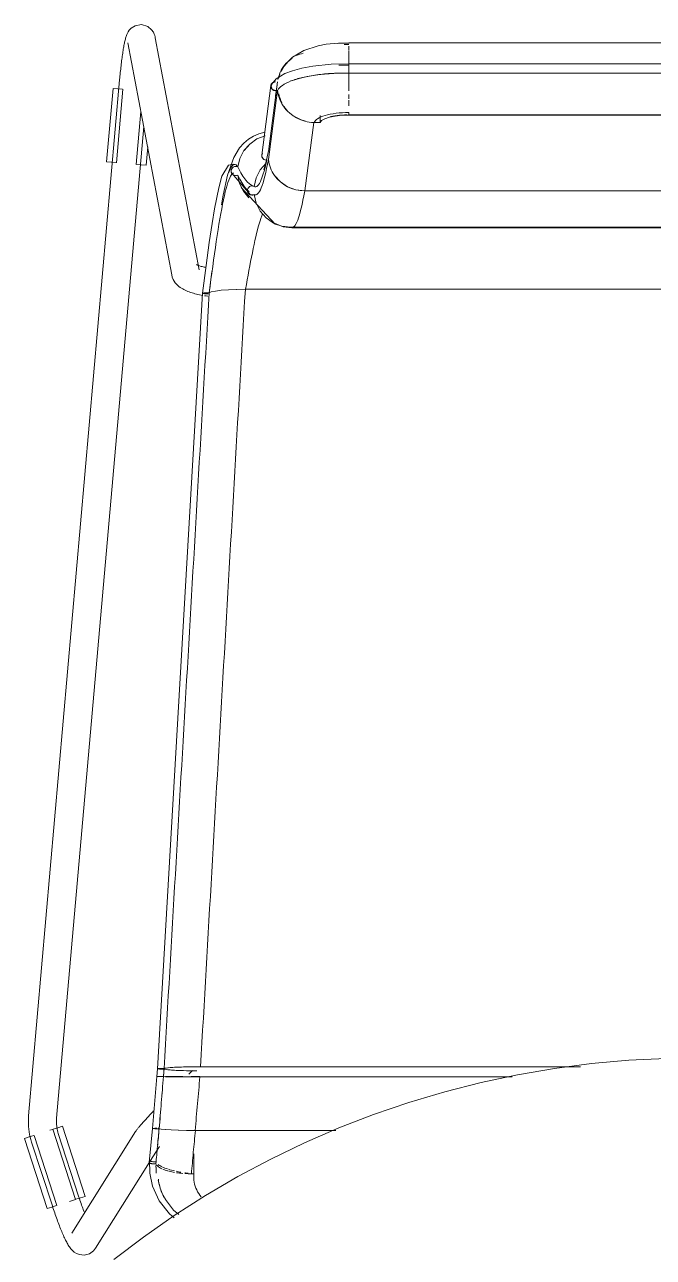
# Model space of a CAD drawing. Header units: millimetres. Extents: x 155927 to 317870, y -36033 to 97293.
# Drawn here: x 158894 to 159163, y 31523 to 32050 of the extents above; entities that cross this region are included whole.
import ezdxf

# ---------------------------------------------------------------- set-up
doc = ezdxf.new("R2010")
doc.units = ezdxf.units.MM
doc.header["$MEASUREMENT"] = 0
doc.layers.add('I-FURN', color=8, linetype='CONTINUOUS', lineweight=9)

msp = doc.modelspace()

# ---------------------------------------------------------------- linework, layer by layer
at = {"layer": 'I-FURN'}
for p, q in [((158943.94, 32050.32), (158941.18, 32049.84)), ((158946.69, 32049.49), (158943.94, 32050.32)), ((158937.24, 32044.92), (158937.12, 32044.53)), ((158937.36, 32045.32), (158937.24, 32044.92)), ((158937.5, 32045.72), (158937.36, 32045.32)), ((158937.67, 32046.15), (158937.5, 32045.72)), ((158937.89, 32046.62), (158937.67, 32046.15)), ((158938.19, 32047.18), (158937.89, 32046.62)), ((158938.67, 32047.89), (158938.19, 32047.18)), ((158939.53, 32048.8), (158938.67, 32047.89)), ((158941.18, 32049.84), (158939.53, 32048.8)), ((158946.69, 32049.49), (158948.27, 32048.16)), ((158948.27, 32048.16), (158949.02, 32047.08)), ((158949.02, 32047.08), (158949.39, 32046.28)), ((158949.39, 32046.28), (158949.6, 32045.66)), ((158949.6, 32045.66), (158949.74, 32045.14)), ((158949.74, 32045.14), (158949.83, 32044.73)), ((158936.14, 32039.81), (158936.05, 32039.24)), ((158936.24, 32040.36), (158936.14, 32039.81)), ((158936.33, 32040.89), (158936.24, 32040.36)), ((158936.42, 32041.41), (158936.33, 32040.89)), ((158936.52, 32041.9), (158936.42, 32041.41)), ((158936.62, 32042.38), (158936.52, 32041.9)), ((158936.71, 32042.84), (158936.62, 32042.38)), ((158936.81, 32043.28), (158936.71, 32042.84)), ((158936.91, 32043.71), (158936.81, 32043.28)), ((158937.01, 32044.12), (158936.91, 32043.71)), ((158937.12, 32044.53), (158937.01, 32044.12)), ((158938.04, 32042.49), (158956.85, 31943.2)), ((158968.64, 31945.44), (158949.83, 32044.73)), ((159013.36, 32039.27), (159019.51, 32041.29)), ((159019.51, 32041.29), (159023.01, 32041.94)), ((159023.01, 32041.94), (159028.22, 32042.46)), ((159028.22, 32042.46), (159032.73, 32042.54)), ((159032.73, 32042.54), (159032.73, 32042.37)), ((159327.59, 32042.54), (159032.73, 32042.54)), ((159032.73, 32042.24), (159032.73, 32042.52)), ((159032.73, 32039.3), (159032.73, 32041.05)), ((158935.42, 32034.81), (158935.34, 32034.12)), ((158935.51, 32035.48), (158935.42, 32034.81)), ((158935.6, 32036.15), (158935.51, 32035.48)), ((158935.69, 32036.8), (158935.6, 32036.15)), ((158935.78, 32037.43), (158935.69, 32036.8)), ((158935.87, 32038.05), (158935.78, 32037.43)), ((158935.96, 32038.65), (158935.87, 32038.05)), ((158936.05, 32039.24), (158935.96, 32038.65)), ((159005, 32032.49), (159006.67, 32034.56)), ((159006.67, 32034.56), (159008.64, 32036.4)), ((159008.64, 32036.4), (159013.36, 32039.27)), ((159032.73, 32036.44), (159032.73, 32039.02)), ((159032.73, 32036.29), (159032.73, 32033.26)), ((159032.73, 32033.26), (159032.73, 32036.27)), ((158934.78, 32029.05), (158934.71, 32028.3)), ((158934.86, 32029.8), (158934.78, 32029.05)), ((158934.93, 32030.54), (158934.86, 32029.8)), ((158935.01, 32031.27), (158934.93, 32030.54)), ((158935.09, 32032), (158935.01, 32031.27)), ((158935.17, 32032.71), (158935.09, 32032)), ((158935.25, 32033.42), (158935.17, 32032.71)), ((158935.34, 32034.12), (158935.25, 32033.42)), ((159001.53, 32027.12), (159005.36, 32029.42)), ((159003.66, 32030.23), (159005, 32032.49)), ((159005.36, 32029.42), (159008.53, 32030.61)), ((159008.53, 32030.61), (159012.57, 32031.69)), ((159012.57, 32031.69), (159017.29, 32032.56)), ((159020.34, 32028.98), (159014.9, 32028.15)), ((159017.29, 32032.56), (159025.17, 32033.36)), ((159026.32, 32029.46), (159020.34, 32028.98)), ((159025.17, 32033.36), (159032.73, 32033.5)), ((159032.73, 32029.54), (159026.32, 32029.46)), ((159327.59, 32033.5), (159032.73, 32033.5)), ((159032.73, 32029.55), (159032.73, 32033.5)), ((159032.73, 32033.5), (159032.73, 32033.43)), ((159032.73, 32033.43), (159032.73, 32033.24)), ((159032.73, 32033.24), (159032.73, 32032.93)), ((159032.73, 32032.93), (159032.73, 32032.54)), ((159032.73, 32032.54), (159032.73, 32032.09)), ((159032.73, 32032.09), (159032.73, 32031.6)), ((159032.73, 32031.6), (159032.73, 32031.1)), ((159032.73, 32031.1), (159032.73, 32030.62)), ((159032.73, 32030.62), (159032.73, 32030.21)), ((159032.73, 32030.21), (159032.73, 32029.88)), ((159032.73, 32029.88), (159032.73, 32029.65)), ((159032.73, 32029.65), (159032.73, 32029.55)), ((159032.73, 32029.57), (159032.73, 32025.76)), ((159032.73, 32025.76), (159032.73, 32029.57)), ((159032.73, 32029.54), (159327.59, 32029.54)), ((158934.56, 32026.64), (158895.61, 31583.32)), ((158934.57, 32026.8), (158934.56, 32026.64)), ((158934.64, 32027.55), (158934.57, 32026.8)), ((158934.71, 32028.3), (158934.64, 32027.55)), ((158995.43, 31994.46), (158999.28, 32024.23)), ((158998.28, 31996.1), (159002.12, 32025.79)), ((158999.64, 32024.73), (159001.53, 32027.12)), ((159001.35, 32019.83), (159001.97, 32024.6)), ((159008.58, 32026.47), (159008.06, 32026.28)), ((159011.4, 32027.34), (159008.58, 32026.47)), ((159014.9, 32028.15), (159011.4, 32027.34)), ((159032.73, 32022.01), (159032.73, 32025.56)), ((158928.98, 31991.63), (158931.74, 32023.04)), ((158931.74, 32023.04), (158933.79, 32022.86)), ((158933.22, 31991.25), (158935.98, 32022.67)), ((158933.79, 32022.86), (158935.85, 32022.68)), ((158998.26, 31992.55), (159002.1, 32022.25)), ((159032.73, 32018.54), (159032.73, 32020.38)), ((159032.73, 32015.55), (159032.73, 32018.02)), ((158943.65, 32013.12), (158941.66, 31990.51)), ((159013.8, 31979.17), (159017.66, 32008.45)), ((159017.66, 32008.45), (159020.38, 32008.38)), ((159020.38, 32011.39), (159020.38, 32008.38)), ((159020.38, 32008.38), (159021.02, 32009.24)), ((159021.02, 32009.24), (159022.37, 32010.03)), ((159022.37, 32010.03), (159024.35, 32010.7)), ((159024.35, 32010.7), (159026.85, 32011.21)), ((159026.85, 32011.21), (159029.7, 32011.53)), ((159029.7, 32011.53), (159032.73, 32011.64)), ((159327.59, 32011.7), (159032.73, 32011.7)), ((159032.73, 32011.64), (159327.59, 32011.64)), ((158907.57, 31582.27), (158944.86, 32006.77)), ((158991.87, 32002.62), (158989.67, 32001.24)), ((158994.23, 32003.65), (158991.87, 32002.62)), ((158996.88, 32002.79), (158993.37, 32001.39)), ((158996.74, 32004.31), (158994.23, 32003.65)), ((158945.89, 31990.14), (158946.59, 31998.04)), ((158985.95, 31997.6), (158983.45, 31993.48)), ((158987.69, 31999.56), (158985.95, 31997.6)), ((158989.67, 32001.24), (158987.69, 31999.56)), ((158990.28, 31999.22), (158987.8, 31996.39)), ((158987.81, 31996.39), (158990.28, 31999.22)), ((158993.37, 32001.39), (158990.28, 31999.22)), ((158983.45, 31993.48), (158980.78, 31985.86)), ((158986.06, 31993.07), (158985.16, 31989.44)), ((158987.8, 31996.39), (158986.06, 31993.07)), ((158995.48, 31994.69), (158995.41, 31994.22)), ((158995.41, 31994.22), (158995.48, 31993.75)), ((158995.67, 31995.13), (158995.48, 31994.69)), ((158995.48, 31993.75), (158995.67, 31993.31)), ((158995.67, 31993.31), (158995.96, 31992.93)), ((158995.96, 31992.93), (158996.35, 31992.63)), ((158996.35, 31992.63), (158996.8, 31992.44)), ((158996.8, 31992.44), (158997.29, 31992.36)), ((158997.03, 31990.59), (158998.4, 31996.88)), ((158997.29, 31992.36), (158997.79, 31992.39)), ((158931.03, 31991.45), (158928.98, 31991.63)), ((158933.09, 31991.27), (158931.03, 31991.45)), ((158943.85, 31990.32), (158941.79, 31990.5)), ((158945.89, 31990.14), (158943.85, 31990.32)), ((158978.38, 31985.49), (158981.15, 31990.13)), ((158981.15, 31990.13), (158983.34, 31990.66)), ((158982.35, 31988.22), (158982.28, 31987.74)), ((158982.28, 31987.74), (158982.34, 31987.25)), ((158982.29, 31987.74), (158982.36, 31988.22)), ((158982.34, 31987.25), (158982.29, 31987.74)), ((158982.53, 31986.79), (158982.34, 31987.25)), ((158982.34, 31987.25), (158982.52, 31986.79)), ((158982.55, 31988.68), (158982.35, 31988.22)), ((158982.36, 31988.22), (158982.55, 31988.68)), ((158982.48, 31986.88), (158990.6, 31977.47)), ((158982.63, 31986.61), (158982.51, 31986.83)), ((158982.52, 31986.79), (158982.81, 31986.39)), ((158982.82, 31986.39), (158982.53, 31986.79)), ((158982.55, 31988.68), (158982.85, 31989.07)), ((158982.85, 31989.07), (158982.55, 31988.68)), ((158982.85, 31989.07), (158983.24, 31989.38)), ((158983.24, 31989.38), (158982.85, 31989.07)), ((158983.24, 31989.38), (158983.7, 31989.57)), ((158983.69, 31989.57), (158983.24, 31989.38)), ((158983.34, 31990.66), (158984.25, 31990.36)), ((158984.19, 31989.65), (158983.69, 31989.57)), ((158983.7, 31989.57), (158984.19, 31989.65)), ((158984.19, 31989.65), (158984.69, 31989.61)), ((158984.69, 31989.61), (158984.19, 31989.65)), ((158984.69, 31989.61), (158985.16, 31989.44)), ((158985.16, 31989.44), (158984.69, 31989.61)), ((158994.76, 31988.18), (158993.01, 31984.79)), ((158997.27, 31991.06), (158994.76, 31988.18)), ((158996.27, 31988.15), (158997.03, 31990.59)), ((158976.97, 31980.5), (158978.38, 31985.49)), ((158980.78, 31985.86), (158978.89, 31977.34)), ((158982.81, 31986.39), (158983.19, 31986.07)), ((158983.19, 31986.07), (158982.82, 31986.39)), ((158983.64, 31985.87), (158983.19, 31986.07)), ((158983.19, 31986.07), (158983.64, 31985.86)), ((158984.13, 31985.78), (158983.64, 31985.87)), ((158983.64, 31985.86), (158984.13, 31985.77)), ((158984.63, 31985.81), (158984.13, 31985.78)), ((158984.13, 31985.77), (158984.63, 31985.8)), ((158985.11, 31985.96), (158984.63, 31985.81)), ((158984.63, 31985.8), (158985.11, 31985.96)), ((158985.9, 31982.34), (158985.11, 31985.96)), ((158985.11, 31985.96), (158985.89, 31982.34)), ((158985.89, 31982.34), (158987.53, 31979.02)), ((158987.54, 31979.02), (158985.9, 31982.34)), ((158993.01, 31984.79), (158992.12, 31981.07)), ((159000.89, 31985.79), (159003.38, 31983.05)), ((159003.38, 31983.05), (159006.49, 31980.97)), ((158975.17, 31971.48), (158976.97, 31980.5)), ((158978.89, 31977.34), (158978.15, 31973.27)), ((158986.59, 31980.69), (159001.19, 31964.99)), ((158987.53, 31979.02), (158989.93, 31976.18)), ((158989.94, 31976.18), (158987.54, 31979.02)), ((158989.34, 31979.81), (158989.27, 31979.32)), ((158989.27, 31979.32), (158989.34, 31978.83)), ((158989.28, 31979.32), (158989.35, 31979.81)), ((158989.35, 31978.83), (158989.28, 31979.32)), ((158989.53, 31980.27), (158989.34, 31979.81)), ((158989.34, 31978.83), (158989.53, 31978.37)), ((158989.35, 31979.81), (158989.53, 31980.27)), ((158989.53, 31978.37), (158989.35, 31978.83)), ((158989.53, 31980.27), (158989.83, 31980.67)), ((158989.82, 31980.67), (158989.53, 31980.27)), ((158989.83, 31977.97), (158989.53, 31978.37)), ((158989.53, 31978.37), (158989.82, 31977.96)), ((158990.21, 31980.99), (158989.82, 31980.67)), ((158989.82, 31977.96), (158990.21, 31977.65)), ((158989.83, 31980.67), (158990.21, 31980.99)), ((158990.21, 31977.65), (158989.83, 31977.97)), ((158990.21, 31980.99), (158990.66, 31981.19)), ((158990.66, 31981.19), (158990.21, 31980.99)), ((158990.66, 31977.45), (158990.21, 31977.65)), ((158990.21, 31977.65), (158990.66, 31977.45)), ((158990.3, 31977.6), (158993.18, 31977.55)), ((158990.66, 31981.19), (158991.15, 31981.27)), ((158991.15, 31981.27), (158990.66, 31981.19)), ((158991.15, 31977.37), (158990.66, 31977.45)), ((158990.66, 31977.45), (158991.15, 31977.37)), ((158991.15, 31981.27), (158991.65, 31981.23)), ((158991.65, 31981.24), (158991.15, 31981.27)), ((158991.65, 31977.41), (158991.15, 31977.37)), ((158991.15, 31977.37), (158991.65, 31977.4)), ((158991.44, 31981.36), (158991.87, 31981.18)), ((158992.12, 31981.07), (158991.65, 31981.24)), ((158991.65, 31981.23), (158992.12, 31981.07)), ((158992.12, 31977.57), (158991.65, 31977.41)), ((158991.65, 31977.4), (158992.12, 31977.57)), ((158992.12, 31977.57), (158993.01, 31973.85)), ((159006.49, 31980.97), (159010.03, 31979.65)), ((159010.03, 31979.65), (159013.8, 31979.17)), ((159346.52, 31979.17), (159013.8, 31979.17)), ((159013.8, 31979.17), (159346.52, 31979.17)), ((158974.14, 31965.16), (158975.17, 31971.48)), ((158994.77, 31970.46), (158993.01, 31973.86)), ((158993.01, 31973.85), (158994.76, 31970.46)), ((158994.76, 31970.46), (158997.27, 31967.58)), ((158997.27, 31967.59), (158994.77, 31970.46)), ((159000.41, 31965.42), (158997.27, 31967.59)), ((158997.27, 31967.58), (159000.41, 31965.41)), ((158972.95, 31957.14), (158974.14, 31965.16)), ((159000.09, 31965.59), (159004.56, 31963.86)), ((159003.98, 31964.05), (159000.41, 31965.42)), ((159000.41, 31965.41), (159003.98, 31964.05)), ((159001.19, 31964.99), (159003.12, 31964.29)), ((159007.77, 31963.58), (159003.98, 31964.05)), ((159003.98, 31964.05), (159007.77, 31963.58)), ((159004.56, 31963.86), (159008.31, 31963.42)), ((159352.55, 31963.58), (159007.77, 31963.58)), ((159007.77, 31963.58), (159352.55, 31963.58)), ((159008.31, 31963.42), (159313.11, 31963.42)), ((158971.6, 31947.21), (158972.95, 31957.14)), ((158967.42, 31947.67), (158967.45, 31947.65)), ((158967.45, 31947.65), (158967.52, 31947.61)), ((158967.52, 31947.61), (158967.61, 31947.56)), ((158967.61, 31947.56), (158967.76, 31947.49)), ((158967.76, 31947.49), (158967.95, 31947.4)), ((158967.95, 31947.4), (158968.19, 31947.3)), ((158968.19, 31947.3), (158968.45, 31947.2)), ((158968.45, 31947.2), (158968.76, 31947.1)), ((158968.76, 31947.1), (158969.09, 31946.99)), ((158969.09, 31946.99), (158969.46, 31946.88)), ((158969.46, 31946.88), (158969.85, 31946.77)), ((158969.85, 31946.77), (158970.28, 31946.67)), ((158970.05, 31935.36), (158971.6, 31947.21)), ((158970.28, 31946.67), (158970.72, 31946.56)), ((158970.72, 31946.56), (158971.19, 31946.46)), ((158971.19, 31946.46), (158971.68, 31946.36)), ((158956.85, 31943.2), (158957.11, 31942.22)), ((158957.11, 31942.22), (158957.47, 31941.32)), ((158957.47, 31941.32), (158957.91, 31940.53)), ((158957.91, 31940.53), (158958.39, 31939.84)), ((158958.39, 31939.84), (158958.9, 31939.25)), ((158970.04, 31935.36), (158950.76, 31603.45)), ((158958.9, 31939.25), (158959.43, 31938.73)), ((158959.43, 31938.73), (158959.96, 31938.27)), ((158959.96, 31938.27), (158960.49, 31937.87)), ((158960.49, 31937.87), (158961.02, 31937.51)), ((158961.02, 31937.51), (158961.57, 31937.19)), ((158961.57, 31937.19), (158962.1, 31936.9)), ((158962.1, 31936.9), (158962.65, 31936.63)), ((158962.65, 31936.63), (158963.21, 31936.38)), ((158963.21, 31936.38), (158963.78, 31936.14)), ((158963.78, 31936.14), (158964.36, 31935.92)), ((158964.36, 31935.92), (158964.96, 31935.71)), ((158964.96, 31935.71), (158965.56, 31935.52)), ((158965.56, 31935.52), (158966.18, 31935.34)), ((158966.18, 31935.34), (158966.81, 31935.17)), ((158966.81, 31935.17), (158967.45, 31935)), ((158967.45, 31935), (158968.11, 31934.85)), ((158968.11, 31934.85), (158968.77, 31934.71)), ((158968.77, 31934.71), (158969.46, 31934.57)), ((158969.46, 31934.57), (158970.15, 31934.45)), ((158970.04, 31935.36), (158970.11, 31935.41)), ((158970.1, 31935.3), (158970.04, 31935.36)), ((158970.12, 31935.41), (158970.05, 31935.36)), ((158970.05, 31935.36), (158970.11, 31935.3)), ((158970.29, 31935.25), (158970.1, 31935.3)), ((158970.11, 31935.41), (158970.31, 31935.46)), ((158970.11, 31935.3), (158970.29, 31935.25)), ((158970.31, 31935.46), (158970.12, 31935.41)), ((158970.29, 31935.25), (158970.58, 31935.21)), ((158970.58, 31935.21), (158970.29, 31935.25)), ((158970.61, 31935.5), (158970.31, 31935.46)), ((158970.31, 31935.46), (158970.61, 31935.5)), ((158970.58, 31935.21), (158970.96, 31935.17)), ((158970.96, 31935.17), (158970.58, 31935.21)), ((158971, 31935.54), (158970.61, 31935.5)), ((158970.61, 31935.5), (158970.99, 31935.54)), ((158970.85, 31934.33), (158971.57, 31934.22)), ((158970.96, 31935.17), (158971.41, 31935.15)), ((158971.41, 31935.15), (158970.96, 31935.17)), ((158970.99, 31935.54), (158971.45, 31935.56)), ((158971.45, 31935.56), (158971, 31935.54)), ((158971.41, 31935.15), (158971.9, 31935.14)), ((158971.9, 31935.14), (158971.41, 31935.15)), ((158971.94, 31935.57), (158971.45, 31935.56)), ((158971.45, 31935.56), (158971.94, 31935.57)), ((158971.57, 31934.22), (158972.29, 31934.12)), ((158971.9, 31935.14), (158972.4, 31935.15)), ((158972.4, 31935.15), (158971.9, 31935.14)), ((158972.44, 31935.56), (158971.94, 31935.57)), ((158971.94, 31935.57), (158972.44, 31935.56)), ((158972.91, 31935.54), (158972.44, 31935.56)), ((158972.44, 31935.56), (158972.91, 31935.55)), ((158973.81, 31935.95), (158972.91, 31935.54)), ((158972.91, 31935.55), (158973.81, 31935.94)), ((158973.81, 31935.94), (158975.55, 31936.31)), ((158975.56, 31936.31), (158973.81, 31935.95)), ((158975.56, 31936.31), (158978.02, 31936.62)), ((158978.05, 31936.62), (158975.56, 31936.31)), ((158978.05, 31936.62), (158981.11, 31936.86)), ((158981.16, 31936.86), (158978.05, 31936.62)), ((158981.15, 31936.86), (158984.63, 31937.01)), ((158984.69, 31937.02), (158981.16, 31936.86)), ((158984.69, 31937.01), (158988.38, 31937.07)), ((158988.46, 31937.07), (158984.69, 31937.02)), ((159371.86, 31937.07), (158988.46, 31937.07)), ((158988.46, 31937.07), (159371.86, 31937.07)), ((159152.5, 31607.08), (159136.57, 31605.65)), ((159168.48, 31607.87), (159152.5, 31607.08)), ((158950.48, 31600.09), (158950.75, 31603.45)), ((158950.82, 31603.47), (158950.76, 31603.45)), ((158950.76, 31603.45), (158950.82, 31603.42)), ((158951.01, 31603.5), (158950.82, 31603.47)), ((158950.82, 31603.42), (158951.01, 31603.39)), ((158951.3, 31603.52), (158951.01, 31603.5)), ((158951.01, 31603.39), (158951.31, 31603.37)), ((158951.68, 31603.54), (158951.3, 31603.52)), ((158951.31, 31603.37), (158951.69, 31603.35)), ((158952.13, 31603.55), (158951.68, 31603.54)), ((158951.69, 31603.35), (158952.14, 31603.34)), ((158952.62, 31603.56), (158952.13, 31603.55)), ((158952.14, 31603.34), (158952.63, 31603.34)), ((158953.12, 31603.56), (158952.62, 31603.56)), ((158952.63, 31603.34), (158953.13, 31603.34)), ((158953.59, 31603.55), (158953.12, 31603.56)), ((158953.13, 31603.34), (158953.6, 31603.35)), ((158954.48, 31603.76), (158953.59, 31603.55)), ((158953.6, 31603.35), (158954.5, 31603.14)), ((158956.23, 31603.95), (158954.48, 31603.76)), ((158954.5, 31603.14), (158956.25, 31602.95)), ((158958.73, 31604.11), (158956.23, 31603.95)), ((158956.25, 31602.95), (158958.75, 31602.78)), ((158961.86, 31604.24), (158958.73, 31604.11)), ((158958.75, 31602.78), (158961.87, 31602.66)), ((158965.42, 31604.31), (158961.86, 31604.24)), ((158961.87, 31602.66), (158965.42, 31602.58)), ((158965.72, 31602.7), (158964.25, 31601.17)), ((158969.21, 31604.34), (158965.42, 31604.31)), ((158965.42, 31602.58), (158967.67, 31602.56)), ((159131.81, 31604.34), (158969.21, 31604.34)), ((158969.21, 31604.34), (159131.81, 31604.34)), ((159120.7, 31603.59), (159104.93, 31600.9)), ((159136.57, 31605.65), (159120.7, 31603.59)), ((158950.48, 31600.09), (158948.66, 31577.89)), ((158950.55, 31600.09), (158950.48, 31600.09)), ((158950.48, 31600.09), (158950.55, 31600.09)), ((158950.55, 31600.09), (158950.48, 31600.09)), ((158950.48, 31600.09), (158950.55, 31600.09)), ((158950.73, 31600.08), (158951.03, 31600.08)), ((158951.03, 31600.08), (158950.74, 31600.08)), ((158951.41, 31600.09), (158951.03, 31600.09)), ((158951.41, 31600.08), (158951.03, 31600.08)), ((158951.03, 31600.08), (158951.41, 31600.08)), ((158951.04, 31600.09), (158951.42, 31600.09)), ((158951.87, 31600.1), (158951.41, 31600.09)), ((158951.86, 31600.08), (158951.41, 31600.08)), ((158951.41, 31600.08), (158951.86, 31600.08)), ((158951.42, 31600.09), (158951.87, 31600.1)), ((158952.35, 31600.08), (158951.86, 31600.08)), ((158951.86, 31600.08), (158952.35, 31600.08)), ((158951.87, 31600.1), (158952.36, 31600.1)), ((158952.36, 31600.1), (158951.87, 31600.1)), ((158952.85, 31600.08), (158952.35, 31600.08)), ((158952.35, 31600.08), (158952.85, 31600.08)), ((158952.36, 31600.1), (158952.86, 31600.1)), ((158952.85, 31600.1), (158952.36, 31600.1)), ((158953.32, 31600.09), (158952.85, 31600.1)), ((158953.32, 31600.08), (158952.85, 31600.08)), ((158952.85, 31600.08), (158953.32, 31600.08)), ((158952.86, 31600.1), (158953.33, 31600.09)), ((158954.21, 31600.07), (158953.32, 31600.08)), ((158953.32, 31600.08), (158954.2, 31600.07)), ((158954.2, 31600.07), (158955.95, 31600.05)), ((158955.96, 31600.05), (158954.21, 31600.07)), ((158954.22, 31600.11), (158955.98, 31600.12)), ((158955.97, 31600.12), (158954.22, 31600.11)), ((158955.95, 31600.05), (158958.46, 31600.04)), ((158958.45, 31600.04), (158955.96, 31600.05)), ((158958.47, 31600.14), (158955.97, 31600.12)), ((158955.98, 31600.12), (158958.47, 31600.14)), ((158961.59, 31600.03), (158958.46, 31600.04)), ((158958.46, 31600.04), (158961.59, 31600.03)), ((158958.47, 31600.14), (158961.6, 31600.14)), ((158961.59, 31600.14), (158958.47, 31600.14)), ((158965.16, 31600.03), (158961.59, 31600.03)), ((158961.59, 31600.03), (158965.16, 31600.03)), ((158965.15, 31600.15), (158968.93, 31600.15)), ((158968.93, 31600.15), (158965.15, 31600.15)), ((158968.94, 31600.02), (158965.16, 31600.03)), ((158965.16, 31600.03), (158968.94, 31600.02)), ((159102.58, 31600.02), (158968.94, 31600.02)), ((158968.94, 31600.02), (159102.58, 31600.02)), ((159089.28, 31597.58), (159073.77, 31593.63)), ((159104.93, 31600.9), (159089.28, 31597.58)), ((159073.77, 31593.63), (159058.44, 31589.07)), ((159058.44, 31589.07), (159043.3, 31583.89)), ((158895.53, 31582.18), (158895.5, 31581.04)), ((158895.5, 31581.04), (158895.51, 31579.9)), ((158895.61, 31583.32), (158895.53, 31582.18)), ((158907.5, 31580.92), (158907.52, 31581.58)), ((158907.51, 31580.26), (158907.5, 31580.92)), ((158907.52, 31581.58), (158907.56, 31582.24)), ((158907.56, 31582.24), (158907.56, 31582.27)), ((158944.53, 31580.41), (158944.84, 31580.76)), ((158944.84, 31580.76), (158945.17, 31581.12)), ((158945.17, 31581.12), (158945.51, 31581.5)), ((158945.51, 31581.5), (158945.87, 31581.89)), ((158945.87, 31581.89), (158946.24, 31582.29)), ((158946.24, 31582.29), (158946.62, 31582.71)), ((158946.62, 31582.71), (158947.01, 31583.13)), ((158947.01, 31583.13), (158947.41, 31583.57)), ((158947.41, 31583.57), (158947.83, 31584.01)), ((158947.83, 31584.01), (158948.25, 31584.46)), ((158948.25, 31584.46), (158948.68, 31584.93)), ((158948.68, 31584.93), (158949.12, 31585.4)), ((159043.3, 31583.89), (159028.38, 31578.12)), ((158895.51, 31579.9), (158895.57, 31578.76)), ((158895.57, 31578.76), (158895.68, 31577.62)), ((158895.68, 31577.62), (158895.83, 31576.49)), ((158895.83, 31576.49), (158896.03, 31575.36)), ((158896.03, 31575.36), (158896.27, 31574.25)), ((158904.75, 31577.14), (158905.91, 31577.52)), ((158906.01, 31577.55), (158915.7, 31547.54)), ((158906.13, 31577.59), (158908.1, 31578.23)), ((158907.54, 31579.6), (158907.51, 31580.26)), ((158907.61, 31578.94), (158907.54, 31579.6)), ((158907.7, 31578.28), (158907.61, 31578.94)), ((158907.81, 31577.63), (158907.7, 31578.28)), ((158907.95, 31576.98), (158907.81, 31577.63)), ((158908.12, 31576.34), (158907.95, 31576.98)), ((158908.1, 31578.23), (158910.05, 31578.86)), ((158908.31, 31575.71), (158908.12, 31576.34)), ((158917.02, 31548.9), (158908.31, 31575.71)), ((158919.74, 31548.85), (158910.05, 31578.86)), ((158941.4, 31576.62), (158914.1, 31533.04)), ((158941.4, 31576.62), (158941.62, 31576.94)), ((158941.62, 31576.94), (158941.8, 31577.2)), ((158941.8, 31577.2), (158941.98, 31577.43)), ((158941.98, 31577.43), (158942.15, 31577.65)), ((158942.15, 31577.65), (158942.33, 31577.88)), ((158942.33, 31577.88), (158942.52, 31578.11)), ((158942.52, 31578.11), (158942.72, 31578.35)), ((158942.72, 31578.35), (158942.93, 31578.6)), ((158942.93, 31578.6), (158943.16, 31578.87)), ((158943.16, 31578.87), (158943.41, 31579.15)), ((158943.41, 31579.15), (158943.66, 31579.44)), ((158943.66, 31579.44), (158943.94, 31579.75)), ((158943.94, 31579.75), (158944.22, 31580.07)), ((158944.22, 31580.07), (158944.53, 31580.41)), ((158948.65, 31577.89), (158947.23, 31563.4)), ((158948.72, 31577.91), (158948.65, 31577.89)), ((158948.65, 31577.89), (158948.72, 31577.86)), ((158948.66, 31577.89), (158948.72, 31577.91)), ((158948.72, 31577.86), (158948.66, 31577.89)), ((158948.9, 31577.94), (158948.72, 31577.91)), ((158948.72, 31577.91), (158948.91, 31577.94)), ((158948.72, 31577.86), (158948.91, 31577.84)), ((158949.2, 31577.96), (158948.9, 31577.94)), ((158948.91, 31577.94), (158949.2, 31577.96)), ((158948.91, 31577.84), (158949.21, 31577.82)), ((158949.21, 31577.82), (158948.92, 31577.84)), ((158949.58, 31577.97), (158949.2, 31577.96)), ((158949.2, 31577.96), (158949.58, 31577.97)), ((158949.21, 31577.82), (158949.59, 31577.8)), ((158949.6, 31577.8), (158949.21, 31577.82)), ((158950.03, 31577.99), (158949.58, 31577.97)), ((158949.58, 31577.97), (158950.03, 31577.99)), ((158949.59, 31577.8), (158950.04, 31577.79)), ((158950.05, 31577.79), (158949.6, 31577.8)), ((158950.52, 31577.99), (158950.03, 31577.99)), ((158950.03, 31577.99), (158950.52, 31577.99)), ((158950.04, 31577.79), (158950.53, 31577.78)), ((158950.54, 31577.78), (158950.05, 31577.79)), ((158950.53, 31577.78), (158951.03, 31577.79)), ((158951.04, 31577.79), (158950.54, 31577.78)), ((158951.49, 31577.98), (158951.02, 31577.99)), ((158951.02, 31577.99), (158951.49, 31577.98)), ((158951.03, 31577.79), (158951.5, 31577.79)), ((158951.51, 31577.79), (158951.04, 31577.79)), ((158951.5, 31577.79), (158952.39, 31577.6)), ((158952.39, 31577.6), (158951.51, 31577.79)), ((158954.11, 31577.42), (158952.39, 31577.6)), ((158952.39, 31577.6), (158954.13, 31577.42)), ((158956.57, 31577.27), (158954.13, 31577.42)), ((158954.13, 31577.42), (158956.61, 31577.27)), ((158959.64, 31577.16), (158956.6, 31577.27)), ((158956.61, 31577.27), (158959.71, 31577.16)), ((158963.15, 31577.08), (158959.7, 31577.16)), ((158959.71, 31577.16), (158963.14, 31577.08)), ((158963.24, 31577.08), (158967, 31577.06)), ((158966.88, 31577.06), (158963.24, 31577.08)), ((158967, 31577.06), (159027.12, 31577.06)), ((159027.12, 31577.06), (158967, 31577.06)), ((159028.38, 31578.12), (159013.7, 31571.76)), ((158893.9, 31573.64), (158895.85, 31574.27)), ((158903.59, 31543.63), (158893.9, 31573.64)), ((158895.85, 31574.27), (158897.82, 31574.91)), ((158896.27, 31574.25), (158896.55, 31573.14)), ((158896.55, 31573.14), (158896.88, 31572.05)), ((158896.88, 31572.05), (158896.9, 31572)), ((158896.9, 31572), (158905.61, 31545.19)), ((158907.63, 31544.94), (158897.94, 31574.94)), ((158947.48, 31563.71), (158951.57, 31570.25)), ((159013.7, 31571.76), (158999.29, 31564.81)), ((158966.29, 31567.02), (158966.29, 31557.26)), ((158999.29, 31564.81), (158985.17, 31557.29)), ((158924.27, 31526.66), (158947.3, 31563.43)), ((158947.44, 31558.83), (158947.35, 31564.29)), ((158948.65, 31553.18), (158947.44, 31558.83)), ((158966.35, 31558.5), (158965.3, 31558.5)), ((158985.17, 31557.29), (158971.36, 31549.21)), ((158917.13, 31548.57), (158917.02, 31548.9)), ((158951.56, 31546.87), (158948.65, 31553.18)), ((158954.13, 31547.57), (158952.22, 31551.26)), ((158971.36, 31549.21), (158957.88, 31540.59)), ((158905.54, 31544.26), (158903.59, 31543.63)), ((158907.51, 31544.9), (158905.54, 31544.26)), ((158905.76, 31544.73), (158905.61, 31545.19)), ((158906, 31543.99), (158905.76, 31544.73)), ((158906.25, 31543.26), (158906, 31543.99)), ((158913.12, 31546.71), (158915.6, 31547.51)), ((158917.79, 31548.22), (158915.82, 31547.58)), ((158917.36, 31547.88), (158917.13, 31548.57)), ((158917.59, 31547.19), (158917.36, 31547.88)), ((158917.82, 31546.5), (158917.59, 31547.19)), ((158919.74, 31548.85), (158917.79, 31548.22)), ((158918.05, 31545.82), (158917.82, 31546.5)), ((158918.29, 31545.15), (158918.05, 31545.82)), ((158918.52, 31544.48), (158918.29, 31545.15)), ((158918.76, 31543.83), (158918.52, 31544.48)), ((158918.99, 31543.18), (158918.76, 31543.83)), ((158955.89, 31541.34), (158951.56, 31546.87)), ((158957.63, 31543), (158954.13, 31547.57)), ((158906.5, 31542.52), (158906.25, 31543.26)), ((158906.75, 31541.8), (158906.5, 31542.52)), ((158907, 31541.07), (158906.75, 31541.8)), ((158907.25, 31540.36), (158907, 31541.07)), ((158907.51, 31539.65), (158907.25, 31540.36)), ((158907.76, 31538.95), (158907.51, 31539.65)), ((158908.02, 31538.26), (158907.76, 31538.95)), ((158919.23, 31542.54), (158918.99, 31543.18)), ((158919.46, 31541.92), (158919.23, 31542.54)), ((158957.88, 31540.59), (158944.76, 31531.44)), ((158957.95, 31539.69), (158955.89, 31541.34)), ((158959.97, 31541.04), (158957.63, 31543)), ((158908.27, 31537.59), (158908.02, 31538.26)), ((158908.53, 31536.92), (158908.27, 31537.59)), ((158908.78, 31536.27), (158908.53, 31536.92)), ((158909.03, 31535.63), (158908.78, 31536.27)), ((158909.28, 31535), (158909.03, 31535.63)), ((158909.53, 31534.39), (158909.28, 31535)), ((158909.78, 31533.79), (158909.53, 31534.39)), ((158910.02, 31533.22), (158909.78, 31533.79)), ((158910.27, 31532.65), (158910.02, 31533.22)), ((158910.51, 31532.11), (158910.27, 31532.65)), ((158910.74, 31531.58), (158910.51, 31532.11)), ((158910.98, 31531.07), (158910.74, 31531.58)), ((158911.21, 31530.58), (158910.98, 31531.07)), ((158911.44, 31530.11), (158911.21, 31530.58)), ((158911.67, 31529.65), (158911.44, 31530.11)), ((158911.9, 31529.21), (158911.67, 31529.65)), ((158912.13, 31528.79), (158911.9, 31529.21)), ((158912.36, 31528.37), (158912.13, 31528.79)), ((158912.6, 31527.98), (158912.36, 31528.37)), ((158912.84, 31527.58), (158912.6, 31527.98)), ((158944.76, 31531.44), (158932.02, 31521.76)), ((158913.09, 31527.2), (158912.84, 31527.58)), ((158913.37, 31526.81), (158913.09, 31527.2)), ((158913.68, 31526.4), (158913.37, 31526.81)), ((158914.05, 31525.98), (158913.68, 31526.4)), ((158914.52, 31525.51), (158914.05, 31525.98)), ((158915.15, 31524.99), (158914.52, 31525.51)), ((158916.06, 31524.43), (158915.15, 31524.99)), ((158917.44, 31523.9), (158916.06, 31524.43)), ((158919.41, 31523.73), (158917.44, 31523.9)), ((158921.64, 31524.32), (158919.41, 31523.73)), ((158923.37, 31525.54), (158921.64, 31524.32)), ((158923.37, 31525.54), (158924.27, 31526.66))]:
    msp.add_line(p, q, dxfattribs=at)
for centre, major_axis, ratio, start_param, end_param in [((159032.73, 32038.26), (-12.4, 0), 0.287441, 4.712389, 4.880518), ((159032.73, 32026.79), (0, -15.75), 0.000004, 5.8107, 5.99294), ((158997.38, 31994.23), (-1.96, 0), 0.955139, 5.775592, 8.064923), ((159013.93, 31994.24), (-15.78, 0), 0.955139, 0.112537, 0.354036), ((159013.93, 31994.24), (-15.78, 0), 0.955139, 0.354206, 0.595753), ((159013.93, 31994.24), (-15.78, 0), 0.955139, 0.595876, 1.562553)]:
    msp.add_ellipse(centre, major_axis=major_axis, ratio=ratio, start_param=start_param, end_param=end_param, dxfattribs=at)
for points in [[(159027.76, 32042.23), (159029.35, 32042.38), (159031.02, 32042.46), (159032.73, 32042.45)], [(159013.13, 32038.1), (159012.17, 32037.84), (159011.24, 32037.49), (159010.35, 32037.06)], [(159002.3, 32022.24), (159002.66, 32022.97), (159003.97, 32024.38), (159007.67, 32026.27), (159012.74, 32027.8), (159018.88, 32028.91), (159025.74, 32029.54), (159030.39, 32029.61), (159032.73, 32029.57)], [(159002.59, 32027.21), (159002.74, 32027.86), (159002.94, 32028.51), (159003.18, 32029.14)], [(159028.47, 32032.96), (159029.88, 32032.99), (159031.31, 32033), (159032.73, 32032.97)], [(159001.84, 32022.1), (159001.75, 32022.08), (159001.59, 32022.06), (159001.42, 32022.06), (159001.34, 32022.07)], [(159002.1, 32022.25), (159002.25, 32021.01), (159002.83, 32018.63), (159004.59, 32015.29), (159007.12, 32012.46), (159010.27, 32010.26), (159013.87, 32008.85), (159016.37, 32008.49), (159017.66, 32008.45)], [(159004.08, 32016.74), (159003.39, 32018), (159002.98, 32019.36), (159002.65, 32020.75)], [(159017.91, 32008.46), (159018.17, 32009.58), (159021.55, 32011.74), (159028.95, 32012.71), (159032.73, 32012.77)], [(159031.9, 32011.69), (159029.12, 32011.63), (159025.97, 32011.36), (159024.36, 32010.75)], [(158998.26, 31992.55), (158997.23, 31987.05), (158995.19, 31978.99), (158993.14, 31977.02), (158992.12, 31977.57)], [(159007.77, 31963.58), (159007.95, 31963.48), (159008.13, 31963.42), (159008.31, 31963.42)], [(158974.09, 31944.71), (158973.7, 31941.68), (158973.31, 31938.62), (158972.93, 31935.56)], [(158953.59, 31603.55), (158956.81, 31658.95), (158963.25, 31769.71), (158969.69, 31880.31), (158972.91, 31935.55)], [(158978.8, 31770.83), (158981.99, 31826.29), (158985.19, 31881.71), (158988.38, 31937.07)], [(158969.21, 31604.34), (158972.4, 31659.87), (158975.6, 31715.4), (158978.8, 31770.83)], [(158953.6, 31603.35), (158953, 31603.33), (158951.49, 31603.33), (158950.75, 31603.41), (158950.75, 31603.45)], [(158953.59, 31603.55), (158953.54, 31602.97), (158953.45, 31601.81), (158953.37, 31600.66), (158953.32, 31600.08)], [(158953.6, 31603.35), (158953.55, 31602.81), (158953.46, 31601.72), (158953.37, 31600.64), (158953.33, 31600.09)], [(158951.51, 31577.79), (158951.81, 31581.5), (158952.41, 31588.93), (158953.02, 31596.36), (158953.32, 31600.08)], [(158967.91, 31588.53), (158968.26, 31592.36), (158968.6, 31596.19), (158968.94, 31600.02)], [(158952.7, 31592.54), (158952.73, 31592.95), (158952.77, 31593.36), (158952.8, 31593.77)], [(158951.49, 31577.98), (158951.79, 31581.63), (158952.1, 31585.28), (158952.4, 31588.93)], [(158966.88, 31577.06), (158967.23, 31580.88), (158967.57, 31584.7), (158967.91, 31588.53)], [(158951.5, 31577.79), (158951.26, 31575.27), (158950.78, 31570.23), (158950.31, 31565.28), (158950.07, 31562.84)], [(158951.49, 31577.98), (158951.25, 31575.61), (158951.02, 31573.24), (158950.78, 31570.9)], [(158967, 31577.06), (158966.69, 31573.92), (158966.1, 31567.67), (158965.56, 31561.53), (158965.3, 31558.5)], [(158947.41, 31564.14), (158947.45, 31564.1), (158947.58, 31564), (158947.87, 31563.87), (158948.26, 31563.75), (158948.72, 31563.66), (158949.21, 31563.6), (158949.71, 31563.56), (158950.02, 31563.57), (158950.17, 31563.57)], [(158952.61, 31560.67), (158951.92, 31561), (158950.78, 31561.7), (158950.21, 31562.45), (158950.07, 31562.84)], [(158950.11, 31562.01), (158950.12, 31561.36), (158950.15, 31560.71), (158950.22, 31560.06)], [(158950.24, 31558.84), (158950.16, 31559.66), (158950.15, 31560.48), (158950.15, 31561.31)], [(158951.08, 31562.48), (158951.49, 31562.16), (158952.01, 31561.84), (158952.65, 31561.53)], [(158952.9, 31561.41), (158953.53, 31561.12), (158954.27, 31560.84), (158955.09, 31560.58)], [(158955.49, 31560.43), (158956.3, 31560.18), (158957.19, 31559.94), (158958.12, 31559.72)], [(158958.1, 31559.11), (158957.26, 31559.25), (158956.45, 31559.42), (158955.71, 31559.6)], [(158958.78, 31559.57), (158959.42, 31559.43), (158960.08, 31559.29), (158960.77, 31559.17)], [(158951.04, 31555.59), (158951.24, 31554.87), (158951.47, 31554.15), (158951.74, 31553.44)], [(158961.58, 31558.67), (158960.68, 31558.75), (158959.8, 31558.85), (158958.95, 31558.97)], [(158962.47, 31558.92), (158962.94, 31558.85), (158963.41, 31558.8), (158963.89, 31558.75)], [(158965.3, 31558.5), (158964.35, 31558.51), (158963.42, 31558.55), (158962.51, 31558.6)], [(158966.3, 31556.99), (158966.29, 31557.49), (158966.31, 31558), (158966.35, 31558.5)]]:
    msp.add_open_spline(points, degree=3, dxfattribs=at)
for points, knots in [([(159008.38, 32035.92), (159007.98, 32035.65), (159006.61, 32034.61), (159004.61, 32032.44), (159003, 32029.59), (159002.53, 32027.65), (159002.36, 32026.89)], [0.434972, 0.434972, 0.434972, 0.434972, 0.5, 0.6666667, 0.8333333, 0.9407177, 0.9407177, 0.9407177, 0.9407177]), ([(159001.25, 32025.83), (159001.1, 32025.84), (159000.88, 32025.82), (159000.59, 32025.75), (159000.32, 32025.66), (159000.01, 32025.47), (158999.69, 32025.18), (158999.45, 32024.83), (158999.32, 32024.48), (158999.27, 32024.17), (158999.27, 32023.89), (158999.3, 32023.63), (158999.37, 32023.38), (158999.49, 32023.12), (158999.68, 32022.81), (159000, 32022.49), (159000.4, 32022.25), (159000.75, 32022.14), (159001.12, 32022.06), (159001.57, 32022.07), (159001.92, 32022.17), (159002.1, 32022.25)], [0.1111111, 0.1111111, 0.1111111, 0.1111111, 0.1666667, 0.1944444, 0.2222222, 0.2777778, 0.3333333, 0.3888889, 0.4444444, 0.4791667, 0.5138889, 0.5486111, 0.5833333, 0.6180556, 0.6527778, 0.7222222, 0.7916667, 0.8263889, 0.8611111, 0.9305556, 1, 1, 1, 1]), ([(159000.85, 32022.16), (159000.73, 32022.2), (159000.5, 32022.3), (159000.09, 32022.58), (158999.63, 32023.12), (158999.38, 32023.99), (158999.61, 32024.78), (159000, 32025.29), (159000.39, 32025.58), (159000.84, 32025.77), (159001.17, 32025.81), (159001.34, 32025.82)], [-0.8125, -0.8125, -0.8125, -0.8125, -0.765625, -0.71875, -0.625, -0.5, -0.375, -0.3125, -0.25, -0.1875, -0.125, -0.125, -0.125, -0.125]), ([(159014.13, 32009), (159012.9, 32009.33), (159009.38, 32010.75), (159006.07, 32013.22), (159004.94, 32015.37)], [-0.8333333, -0.8333333, -0.8333333, -0.8333333, -0.6666667, -0.3333333, -0.3333333, -0.3333333, -0.3333333]), ([(158997.56, 31992.46), (158996.77, 31988.74), (158994.96, 31982.26), (158993.14, 31980.53), (158992.12, 31981.07)], [0.1122148, 0.1122148, 0.1122148, 0.1122148, 0.5, 1, 1, 1, 1]), ([(158983.28, 31986.84), (158982.87, 31986.64), (158981.45, 31985.04), (158979.01, 31976.74), (158975.96, 31958.31), (158973.93, 31943.09), (158972.91, 31935.54)], [0.1500588, 0.1500588, 0.1500588, 0.1500588, 0.25, 0.5, 0.75, 1, 1, 1, 1]), ([(158985.16, 31989.44), (158984.13, 31991), (158982.85, 31990.77), (158981.57, 31987.74), (158981.31, 31987.02)], [0, 0, 0, 0, 0.25, 0.3133981, 0.3133981, 0.3133981, 0.3133981]), ([(158991.44, 31981.36), (158990.5, 31981.83), (158988.41, 31983.61), (158986.32, 31987.04), (158985.16, 31989.44)], [0.0974621, 0.0974621, 0.0974621, 0.0974621, 0.5, 1, 1, 1, 1]), ([(158989.99, 31978.83), (158989.53, 31979.22), (158987.9, 31980.89), (158986.28, 31983.55), (158985.11, 31985.96)], [0.303693, 0.303693, 0.303693, 0.303693, 0.5, 1, 1, 1, 1]), ([(159008.31, 31963.42), (159009.13, 31963.42), (159010.97, 31965.81), (159012.8, 31973.45), (159013.8, 31979.17)], [0.0892846, 0.0892846, 0.0892846, 0.0892846, 0.5, 1, 1, 1, 1]), ([(158988.46, 31937.07), (158989.43, 31942.46), (158991.38, 31953.24), (158993.81, 31963.95), (158995.27, 31968.2), (158995.76, 31969.35)], [0, 0, 0, 0, 0.25, 0.5, 0.625, 0.625, 0.625, 0.625]), ([(158950.75, 31603.45), (158950.75, 31603.47), (158950.89, 31603.49), (158951.28, 31603.52), (158951.67, 31603.54), (158952.12, 31603.55), (158952.62, 31603.56), (158953.12, 31603.56), (158953.44, 31603.55), (158953.59, 31603.55)], [-0.498493, -0.498493, -0.498493, -0.498493, -0.375, -0.3125, -0.25, -0.1875, -0.125, -0.0625, 0, 0, 0, 0]), ([(158953.59, 31603.55), (158953.87, 31603.69), (158955.25, 31603.9), (158958.61, 31604.12), (158961.78, 31604.24), (158965.38, 31604.32), (158967.93, 31604.34), (158969.21, 31604.34)], [-1, -1, -1, -1, -0.666667, -0.5, -0.333333, -0.166667, 0, 0, 0, 0]), ([(158967.67, 31602.56), (158965.64, 31602.57), (158962.42, 31602.63), (158958.63, 31602.78), (158955.28, 31602.99), (158953.89, 31603.2), (158953.6, 31603.35)], [-0.9335619, -0.9335619, -0.9335619, -0.9335619, -0.6666667, -0.5, -0.3333333, 0, 0, 0, 0]), ([(158950.07, 31562.84), (158949.92, 31562.82), (158949.64, 31562.79), (158949.21, 31562.77), (158948.84, 31562.78), (158948.55, 31562.81), (158948.28, 31562.84), (158948.03, 31562.89), (158947.8, 31562.95), (158947.61, 31563.02), (158947.41, 31563.12), (158947.31, 31563.2), (158947.28, 31563.25)], [0, 0, 0, 0, 0.0555556, 0.1111111, 0.1666667, 0.1944444, 0.2222222, 0.2777778, 0.3055556, 0.3333333, 0.3888889, 0.4444444, 0.4444444, 0.4444444, 0.4444444]), ([(158955.45, 31559.67), (158955.32, 31559.71), (158954.44, 31559.95), (158953.68, 31560.23), (158953.08, 31560.47)], [0.475738, 0.475738, 0.475738, 0.475738, 0.5, 0.6317809, 0.6317809, 0.6317809, 0.6317809]), ([(158954.13, 31547.6), (158953.62, 31548.42), (158952.04, 31551.14), (158951.44, 31554.13), (158951.16, 31556.23)], [-0.4024189, -0.4024189, -0.4024189, -0.4024189, -0.3333333, -0.1789981, -0.1789981, -0.1789981, -0.1789981]), ([(158969.46, 31548.61), (158968.69, 31549.52), (158966.76, 31552.52), (158966.13, 31556.12), (158966.35, 31558.5)], [0.5, 0.5, 0.5, 0.5, 0.6666667, 1, 1, 1, 1])]:
    msp.add_open_spline(points, degree=3, knots=knots, dxfattribs=at)

doc.saveas('drawing.dxf')
